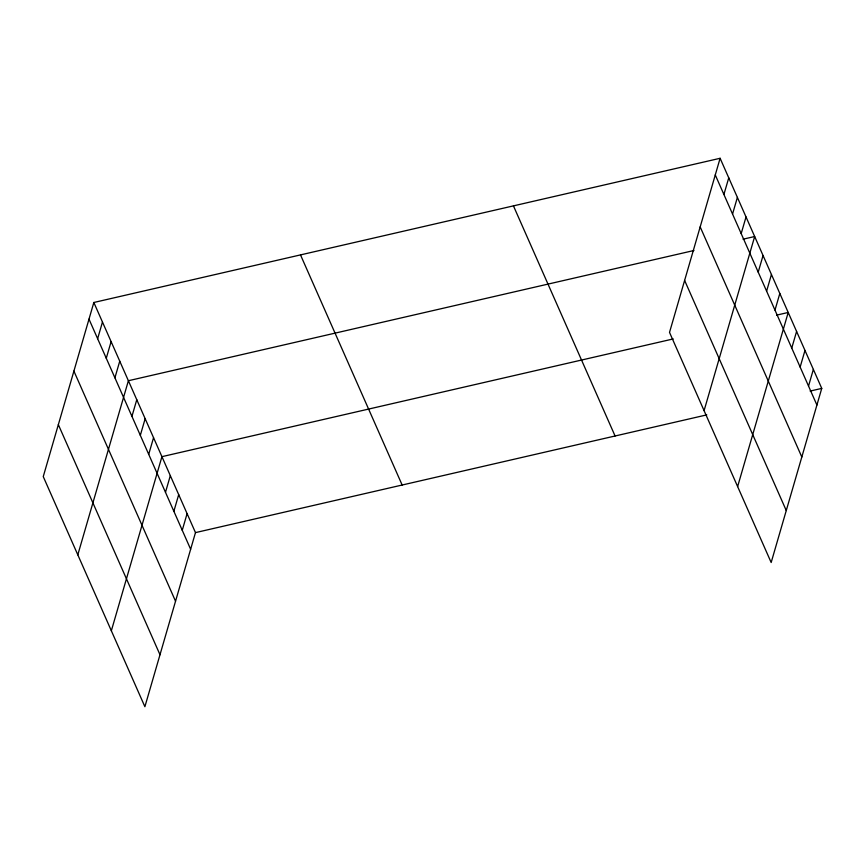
<?xml version="1.0" encoding="UTF-8"?>
<svg xmlns="http://www.w3.org/2000/svg" width="865" height="865" viewBox="0 0 865 865"><rect width="100%" height="100%" fill="white"/><g stroke="black" fill="none" stroke-linecap="round" stroke-linejoin="round"><path stroke-width="1.3" d="M93.831 302.49L43.25 476.604L144.888 706.716L195.479 532.613L93.831 302.49L720.113 158.284L821.75 388.396L771.169 562.51L669.521 332.387L720.113 158.284M97.637 338.702L102.47 322.05M106.276 358.261L111.109 341.61M114.915 377.821L119.748 361.17M77.807 554.843L128.388 380.73L693.957 250.504M131.945 416.357L136.778 399.716M140.325 435.344L145.158 418.703M148.715 454.33L153.548 437.69M111.347 630.78L161.928 456.666L673.251 338.929M165.485 492.304L170.319 475.653M173.865 511.291L178.698 494.639M182.256 530.267L187.089 513.626M723.908 194.484L728.752 177.844M732.547 214.044L737.391 197.404M741.186 233.604L746.03 216.964M704.088 410.626L754.669 236.523L743.046 239.194M758.216 272.151L763.049 255.51M766.606 291.137L771.439 274.486M774.986 310.124L779.819 293.473M737.629 486.573L788.21 312.46L776.586 315.141M791.756 348.087L796.589 331.446M800.147 367.074L804.98 350.433M808.526 386.06L813.36 369.42M195.479 532.613L706.791 414.876M810.127 391.077L821.75 388.396M715.269 174.925L816.917 405.047M700.174 226.89L801.823 457.012M684.626 280.433L786.263 510.545M513.442 205.87L615.08 435.992M300.501 254.905L402.149 485.016M88.998 319.142L190.635 549.253M73.903 371.096L175.541 601.218M58.344 424.639L159.993 654.751"/></g></svg>
